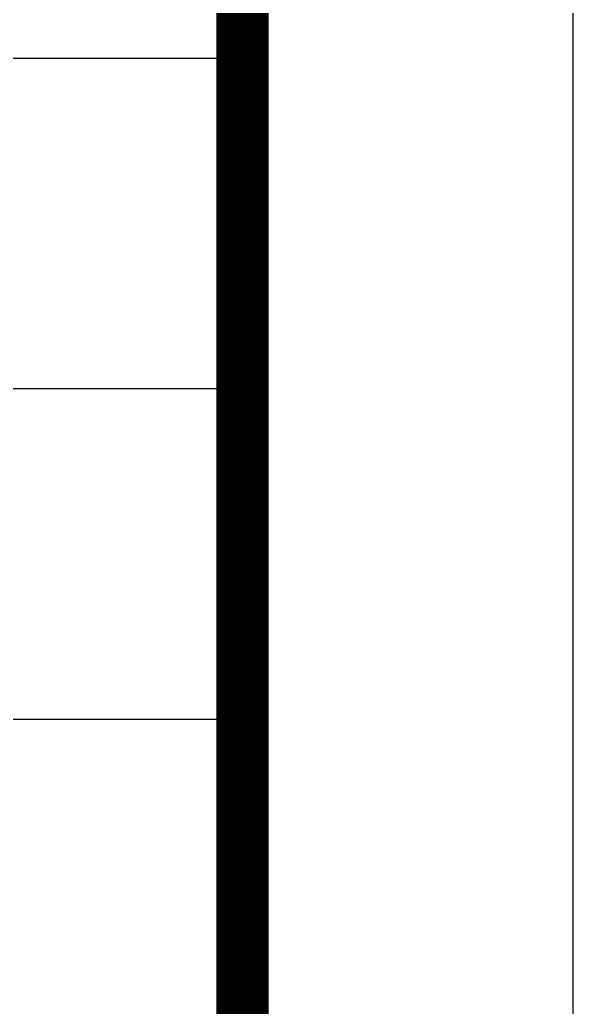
# Model space of a CAD drawing. Extents: x -446699 to 757189, y -606167 to -103070.
# Drawn here: x 84057 to 86568, y -370984 to -366502 of the extents above; entities that cross this region are included whole.
import ezdxf

# ---------------------------------------------------------------- set-up
doc = ezdxf.new("R2010")
doc.units = 0
doc.header["$LTSCALE"] = 1000
doc.header["$MEASUREMENT"] = 0
doc.layers.add('14', color=14, linetype='Continuous')
doc.layers.add('PUB_TITLE', color=4, linetype='Continuous')

# ---------------------------------------------------------------- blocks, each defined once
blk = doc.blocks.new('YHYHHRR')
at = {"layer": '14', "color": 14}
for p, q in [((256880.6, 469249.5), (266880.6, 469249.5)), ((256880.6, 468249.5), (266880.6, 468249.5)), ((256880.6, 468249.5), (266880.6, 468249.5)), ((256880.6, 468249.5), (266880.6, 468249.5)), ((256880.6, 467249.5), (266880.6, 467249.5))]:
    blk.add_line(p, q, dxfattribs=at)

msp = doc.modelspace()

# ---------------------------------------------------------------- linework, layer by layer
at = {"layer": 'PUB_TITLE'}
msp.add_lwpolyline([(-71082.3, -381635.7), (86567.7, -381635.7), (86567.7, -292535.7), (-71082.3, -292535.7)], close=True, dxfattribs=at)
at = {"layer": 'PUB_TITLE', "color": 14}
msp.add_lwpolyline([(-71082.3, -381635.7), (86567.7, -381635.7), (86567.7, -292535.7), (-71082.3, -292535.7)], close=True, dxfattribs=at)
at = {"layer": 'PUB_TITLE', "color": 14, "const_width": 236}
msp.add_lwpolyline([(-65183.2, -379276), (85067.7, -379276), (85067.7, -294895.7), (-65183.2, -294895.7)], close=True, dxfattribs=at)

# ---------------------------------------------------------------- block references
at = {"xscale": 1.5, "yscale": 1.5, "zscale": 1.5}
msp.add_blockref('YHYHHRR', (-315254.1, -1070550.3), dxfattribs=at)

doc.saveas('drawing.dxf')
